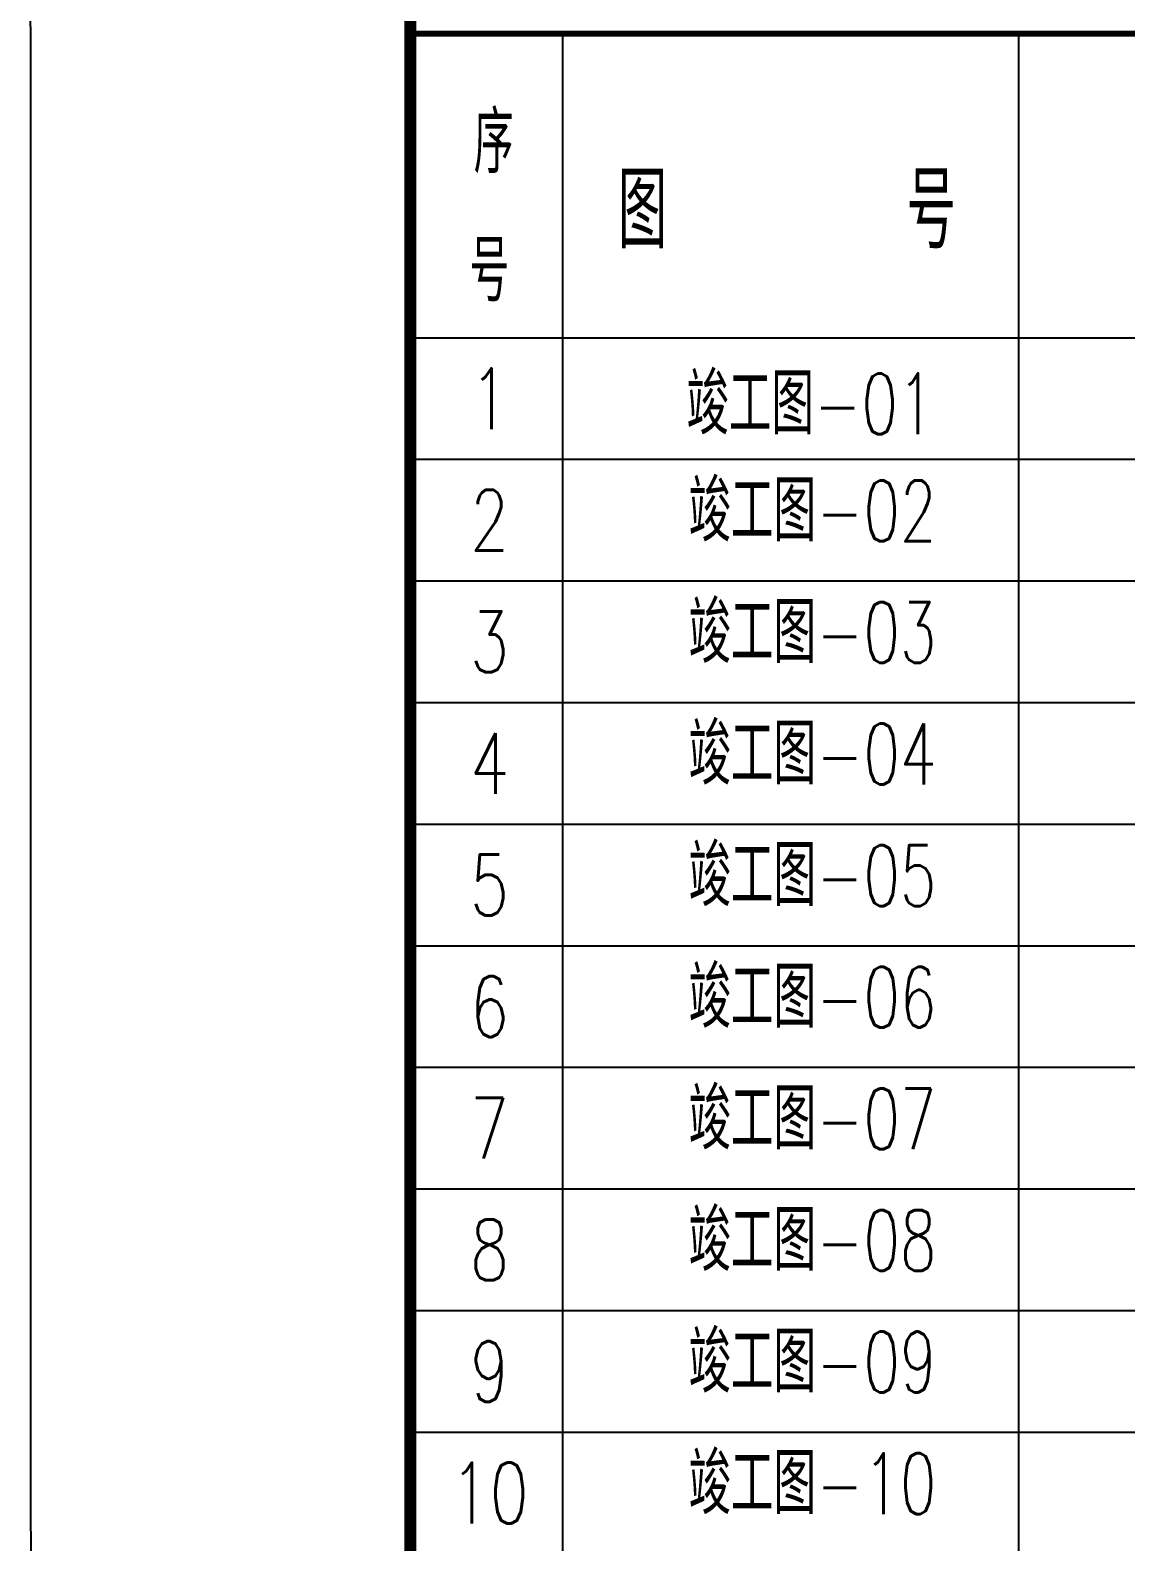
# Model space of a CAD drawing. Header units: millimetres. Extents: x 591771 to 1936534, y -622016 to 355666.
# Drawn here: x 701176 to 708381, y 330290 to 340235 of the extents above; entities that cross this region are included whole.
import ezdxf
from ezdxf.enums import TextEntityAlignment as Align

# ---------------------------------------------------------------- set-up
doc = ezdxf.new("R2010")
doc.units = ezdxf.units.MM
doc.header["$LTSCALE"] = 80
doc.layers.add('DIM', color=4, linetype='Continuous')
doc.styles.add('_HZTXT', font='txt.shx', dxfattribs={"width": 0.8, "bigfont": 'hztxt.shx'})

msp = doc.modelspace()

# ---------------------------------------------------------------- linework, layer by layer
at = {"layer": 'DIM'}
for p, q in [((703675.6, 344211.5), (703675.6, 316611.5)), ((703675.6, 340211.5), (721175.6, 340211.5)), ((704675.6, 340211.5), (704675.6, 316611.5)), ((707675.6, 340211.5), (707675.6, 316611.5)), ((703675.6, 338211.5), (721175.6, 338211.5)), ((703675.6, 337411.5), (721175.6, 337411.5)), ((703675.6, 336611.5), (721175.6, 336611.5)), ((703675.6, 335811.5), (721175.6, 335811.5)), ((703675.6, 335011.5), (721175.6, 335011.5)), ((703675.6, 334211.5), (721175.6, 334211.5)), ((703675.6, 333411.5), (721175.6, 333411.5)), ((703675.6, 332611.5), (721175.6, 332611.5)), ((703675.6, 331811.5), (721175.6, 331811.5)), ((703675.6, 331011.5), (721175.6, 331011.5))]:
    msp.add_line(p, q, dxfattribs=at)
msp.add_lwpolyline([(701181.4, 315511.7), (722181.4, 315511.7), (722175.6, 345211.5), (701175.6, 345211.5)], close=True, dxfattribs=at)
for points, const_width in [([(703675.6, 344211.5), (703675.6, 316611.5), (721175.6, 316611.5), (721175.6, 344211.5), (703675.6, 344211.5)], 80), ([(703675.6, 340211.5), (721175.6, 340211.5)], 40)]:
    msp.add_lwpolyline(points, dxfattribs=dict(at, const_width=const_width))

# ---------------------------------------------------------------- texts
at = {"layer": 'DIM', "style": '_HZTXT'}
for s, height, width, p in [('序', 402.5, 0.65, (704223.6, 339517.7)), ('图     号', 500, 0.65, (706152.6, 339062.7)), ('号', 402.5, 0.65, (704196.6, 338662.7)), ('1', 400, 0.75, (704196.6, 337810.7)), ('2', 400, 0.75, (704196.6, 337010.7)), ('3', 400, 0.75, (704196.6, 336210.7)), ('4', 400, 0.75, (704196.6, 335410.7)), ('5', 400, 0.75, (704196.6, 334610.7)), ('6', 400, 0.75, (704196.6, 333810.7)), ('7', 400, 0.75, (704196.6, 333010.7)), ('8', 400, 0.75, (704196.6, 332210.7)), ('9', 400, 0.75, (704196.6, 331410.7)), ('10', 400, 0.75, (704196.6, 330610.7))]:
    msp.add_text(s, height=height, dxfattribs=dict(at, width=width)).set_placement(p, align=Align.MIDDLE)
at = {"layer": 'DIM', "style": '_HZTXT', "width": 0.7}
for s, p in [('竣工图-01', (705490.5, 337576.4)), ('竣工图-02', (705504.3, 336872.6)), ('竣工图-03', (705504.3, 336072.6)), ('竣工图-04', (705504.3, 335272.6)), ('竣工图-05', (705504.3, 334472.6)), ('竣工图-06', (705504.3, 333672.6)), ('竣工图-07', (705504.3, 332872.6)), ('竣工图-08', (705504.3, 332072.6)), ('竣工图-09', (705504.3, 331272.6)), ('竣工图-10', (705504.3, 330472.6))]:
    msp.add_text(s, height=400, dxfattribs=at).set_placement(p)

doc.saveas('drawing.dxf')
